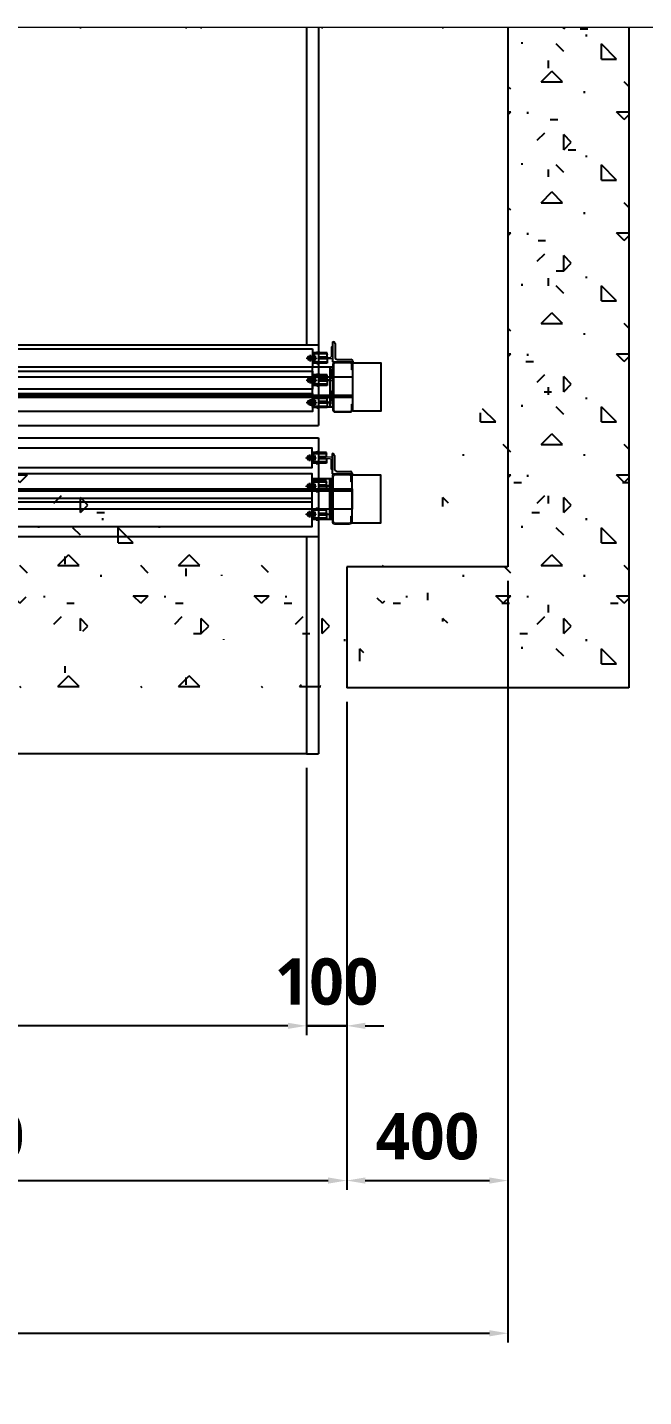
# Model space of a CAD drawing. Header units: millimetres. Extents: x 2370 to 266135, y -585395 to 33485.
# Drawn here: x 94221 to 97281, y -4444 to 2348 of the extents above; entities that cross this region are included whole.
import ezdxf
from ezdxf.lldxf.tags import DXFTag

# ---------------------------------------------------------------- set-up
doc = ezdxf.new("R2010")
doc.units = ezdxf.units.MM
for name, color, linetype, lineweight in [('0HL', 6, 'PHANTOM', 9), ('0해치', 253, 'Continuous', 9), ('CL', 1, 'CENTER', 9), ('PANEL', 4, 'Continuous', 13)]:
    doc.layers.add(name, color=color, linetype=linetype, lineweight=lineweight)
for name, color, linetype in [('15', 15, 'Continuous'), ('2', 1, 'CENTER'), ('4', 4, 'Continuous'), ('지상3층 평면도$0$A-ELEV-OUT4', 9, 'Continuous'), ('지상3층 평면도$0$A-ST-CONC', 2, 'Continuous')]:
    doc.layers.add(name, color=color, linetype=linetype)
doc.styles.get("Standard").update_dxf_attribs({"font": 'NanumGothicBold.ttf'})
tags = doc.linetypes.add('CENTER', pattern=[2, 1.25, -0.25, 0.25, -0.25]).pattern_tags.tags
tags[10:11] = [DXFTag(74, 4), DXFTag(75, 0), DXFTag(340, '0'), DXFTag(46, 1.0), DXFTag(50, 0.0), DXFTag(44, 0.0), DXFTag(45, 0.0)]
tags[8:9] = [DXFTag(74, 4), DXFTag(75, 0), DXFTag(340, '0'), DXFTag(46, 1.0), DXFTag(50, 0.0), DXFTag(44, 0.0), DXFTag(45, 0.0)]
tags[6:7] = [DXFTag(74, 4), DXFTag(75, 0), DXFTag(340, '0'), DXFTag(46, 1.0), DXFTag(50, 0.0), DXFTag(44, 0.0), DXFTag(45, 0.0)]
tags[4:5] = [DXFTag(74, 4), DXFTag(75, 0), DXFTag(340, '0'), DXFTag(46, 1.0), DXFTag(50, 0.0), DXFTag(44, 0.0), DXFTag(45, 0.0)]
tags = doc.linetypes.add('HIDDEN', pattern=[0.375, 0.25, -0.125]).pattern_tags.tags
tags[6:7] = [DXFTag(74, 4), DXFTag(75, 0), DXFTag(340, '0'), DXFTag(46, 1.0), DXFTag(50, 0.0), DXFTag(44, 0.0), DXFTag(45, 0.0)]
tags[4:5] = [DXFTag(74, 4), DXFTag(75, 0), DXFTag(340, '0'), DXFTag(46, 1.0), DXFTag(50, 0.0), DXFTag(44, 0.0), DXFTag(45, 0.0)]
tags = doc.linetypes.add('PHANTOM', pattern=[2.5, 1.25, -0.25, 0.25, -0.25, 0.25, -0.25]).pattern_tags.tags
tags[14:15] = [DXFTag(74, 4), DXFTag(75, 0), DXFTag(340, '0'), DXFTag(46, 1.0), DXFTag(50, 0.0), DXFTag(44, 0.0), DXFTag(45, 0.0)]
tags[12:13] = [DXFTag(74, 4), DXFTag(75, 0), DXFTag(340, '0'), DXFTag(46, 1.0), DXFTag(50, 0.0), DXFTag(44, 0.0), DXFTag(45, 0.0)]
tags[10:11] = [DXFTag(74, 4), DXFTag(75, 0), DXFTag(340, '0'), DXFTag(46, 1.0), DXFTag(50, 0.0), DXFTag(44, 0.0), DXFTag(45, 0.0)]
tags[8:9] = [DXFTag(74, 4), DXFTag(75, 0), DXFTag(340, '0'), DXFTag(46, 1.0), DXFTag(50, 0.0), DXFTag(44, 0.0), DXFTag(45, 0.0)]
tags[6:7] = [DXFTag(74, 4), DXFTag(75, 0), DXFTag(340, '0'), DXFTag(46, 1.0), DXFTag(50, 0.0), DXFTag(44, 0.0), DXFTag(45, 0.0)]
tags[4:5] = [DXFTag(74, 4), DXFTag(75, 0), DXFTag(340, '0'), DXFTag(46, 1.0), DXFTag(50, 0.0), DXFTag(44, 0.0), DXFTag(45, 0.0)]
doc.dimstyles.new('DIM-A-002-평면', dxfattribs={"dimscale": 230, "dimtxt": 1, "dimasz": 0.4, "dimexe": 0.2, "dimexo": 0.3, "dimgap": 0.4, "dimtad": 1, "dimdec": 0, "dimtxsty": 'Standard', "dimcen": 0, "dimclrd": 15, "dimclre": 15, "dimclrt": 3, "dimadec": 0, "dimazin": 0, "dimtfac": 1, "dimtix": 1, "dimtmove": 0, "dimatfit": 0, "dimfxl": 1, "dimarcsym": 0})

# ---------------------------------------------------------------- blocks, each defined once
blk = doc.blocks.new('FQ')
for p, q in [((43671.3, 10879.3), (43668.3, 10879.3)), ((43668.3, 10879.3), (43668.3, 10842.8)), ((43671.3, 10879.3), (43671.3, 10845.8)), ((43678, 10879.3), (43672.3, 10879.3)), ((43679, 10878.3), (43679, 10860.3)), ((43683.5, 10878.3), (43683.5, 10860.3)), ((43684.5, 10879.3), (43690.3, 10879.3)), ((43691.3, 10879.3), (43694.3, 10879.3)), ((43691.3, 10879.3), (43691.3, 10845.8)), ((43694.3, 10879.3), (43694.3, 10842.8)), ((43668.3, 10859.8), (43666.8, 10859.8)), ((43666.8, 10859.8), (43666.8, 10853.8)), ((43668.3, 10853.8), (43666.8, 10853.8)), ((43694.3, 10845.8), (43668.3, 10845.8)), ((43694.3, 10845.8), (43668.3, 10845.8)), ((43694.3, 10842.8), (43668.3, 10842.8)), ((43694.3, 10842.8), (43668.3, 10842.8)), ((43683.5, 10860.3), (43679, 10860.3))]:
    blk.add_line(p, q)
at = {"ltscale": 8}
for p, q in [((43676.3, 10849.8), (43675.5, 10849.3)), ((43676.3, 10849.8), (43675.5, 10849.3)), ((43675.5, 10845.8), (43675.5, 10849.3)), ((43675.5, 10845.8), (43675.5, 10849.3)), ((43687, 10845.8), (43675.5, 10845.8)), ((43687, 10845.8), (43675.5, 10845.8)), ((43675.5, 10839.6), (43687, 10839.6)), ((43675.5, 10835), (43675.5, 10839.6)), ((43675.5, 10835), (43676.3, 10834.6)), ((43686.3, 10849.8), (43676.3, 10849.8)), ((43686.3, 10849.8), (43676.3, 10849.8)), ((43676.3, 10834.6), (43686.3, 10834.6)), ((43678.3, 10831.3), (43678.3, 10834.6)), ((43678.4, 10849.3), (43678.4, 10845.8)), ((43678.4, 10849.3), (43678.4, 10845.8)), ((43678.4, 10835), (43678.4, 10839.6)), ((43684.1, 10849.3), (43684.1, 10845.8)), ((43684.1, 10849.3), (43684.1, 10845.8)), ((43684.1, 10835), (43684.1, 10839.6)), ((43684.3, 10834.6), (43684.3, 10831.3)), ((43687, 10849.3), (43686.3, 10849.8)), ((43687, 10849.3), (43686.3, 10849.8)), ((43686.3, 10834.6), (43687, 10835)), ((43687, 10849.3), (43687, 10845.8)), ((43687, 10849.3), (43687, 10845.8)), ((43687, 10839.6), (43687, 10835)), ((43678.8, 10830.8), (43678.3, 10831.3)), ((43683.7, 10830.8), (43678.8, 10830.8)), ((43684.3, 10831.3), (43683.7, 10830.8))]:
    blk.add_line(p, q, dxfattribs=at)
for centre, radius, start, end in [((43672.3, 10878.3), 1, 90, 180), ((43678, 10878.3), 1, 0, 90), ((43684.5, 10878.3), 1, 90, 180), ((43690.3, 10878.3), 1, 0, 90), ((43691, 10856.8), 5.76, 304.4829, 55.5171)]:
    blk.add_arc(centre, radius, start, end)
for centre, radius, start, end in [((43676.9, 10847.2), 2.55, 55.591, 124.409), ((43676.9, 10847.2), 2.55, 55.591, 124.409), ((43676.9, 10837.1), 2.55, 235.591, 304.409), ((43681.3, 10839.8), 10, 73.2199, 106.7801), ((43681.3, 10839.8), 10, 73.2199, 106.7801), ((43681.3, 10844.6), 10, 252.8014, 269.5998), ((43681.2, 10844.6), 10, 270.4002, 287.1986), ((43685.6, 10847.2), 2.55, 55.591, 124.409), ((43685.6, 10847.2), 2.55, 55.591, 124.409), ((43685.6, 10837.1), 2.55, 235.591, 304.409)]:
    blk.add_arc(centre, radius, start, end, dxfattribs=at)
at = {"layer": '4'}
for p, q in [((43678.8, 10830.8), (43678.8, 10834.6)), ((43683.7, 10830.8), (43683.7, 10834.6)), ((43684.3, 10831.3), (43678.3, 10831.3))]:
    blk.add_line(p, q, dxfattribs=at)
at = {"layer": 'CL', "ltscale": 8}
for p, q in [((43681.3, 10827), (43681.3, 10854.4)), ((43681.3, 10832.7), (43681.3, 10851.8)), ((43681.3, 10832.7), (43681.3, 10851.8))]:
    blk.add_line(p, q, dxfattribs=at)
at = {"layer": 'PANEL', "color": 4, "linetype": 'HIDDEN'}
for p, q in [((43677.3, 10839.6), (43677.3, 10842.8)), ((43685.3, 10839.6), (43685.3, 10842.8))]:
    blk.add_line(p, q, dxfattribs=at)
blk = doc.blocks.new('L50x6')
for p, q in [((0, 50), (1.5, 50)), ((0, 50), (0, 0)), ((6, 45.5), (6, 12.5)), ((0, 0), (50, 0)), ((12.5, 6), (45.5, 6)), ((50, 1.5), (50, 0))]:
    blk.add_line(p, q)
for centre, radius, start, end in [((1.5, 45.5), 4.5, 0, 90), ((12.5, 12.5), 6.5, 180, 270), ((45.5, 1.5), 4.5, 0, 90)]:
    blk.add_arc(centre, radius, start, end)
blk = doc.blocks.new('R1112')
at = {"color": 3}
blk.add_lwpolyline([(40701.1, 10473), (40821.1, 10473), (40821.1, 10403), (40701.1, 10403)], close=True, dxfattribs=at)
at = {"layer": 'PANEL', "color": 0, "linetype": 'Continuous', "ltscale": 8}
for p, q in [((40698.6, 10516.6), (40698.6, 10479.4)), ((40701.8, 10516.6), (40701.8, 10479.4)), ((40817.2, 10519.8), (40705, 10519.8)), ((40820.4, 10479.4), (40820.4, 10516.6)), ((40823.6, 10479.4), (40823.6, 10516.6)), ((40705, 10476.2), (40718.6, 10476.2)), ((40705, 10473), (40718.6, 10473)), ((40718.6, 10476.2), (40718.6, 10473)), ((40803.6, 10476.2), (40817.2, 10476.2)), ((40803.6, 10473), (40803.6, 10476.2)), ((40803.6, 10473), (40817.2, 10473))]:
    blk.add_line(p, q, dxfattribs=at)
for points in [[(40724.6, 10530, 0.414214), (40728.6, 10526), (40749.6, 10526, -0.414214), (40751.6, 10524), (40751.6, 10523), (40721.6, 10523), (40721.6, 10553), (40722.6, 10553, -0.414214), (40724.6, 10551)], [(40791.6, 10530, -0.414214), (40787.6, 10526), (40766.6, 10526, 0.414214), (40764.6, 10524), (40764.6, 10523), (40794.6, 10523), (40794.6, 10553), (40793.6, 10553, 0.414214), (40791.6, 10551)], [(40861.6, 10530, -0.414214), (40857.6, 10526), (40836.6, 10526, 0.414214), (40834.6, 10524), (40834.6, 10523), (40864.6, 10523), (40864.6, 10553), (40863.6, 10553, 0.414214), (40861.6, 10551)]]:
    blk.add_lwpolyline(points, format="xyb", close=True, dxfattribs=at)
blk.add_lwpolyline([(40817.2, 10523), (40705, 10523)], dxfattribs=at)
for centre, radius, start, end in [((40705, 10516.6), 6.4, 90, 180), ((40705, 10516.6), 3.2, 90, 180), ((40817.2, 10516.6), 6.4, 0, 90), ((40817.2, 10516.6), 3.2, 0, 90), ((40705, 10479.4), 6.4, 180, 270), ((40705, 10479.4), 3.2, 180, 270), ((40817.2, 10479.4), 3.2, 270, 0), ((40817.2, 10479.4), 6.4, 270, 0)]:
    blk.add_arc(centre, radius, start, end, dxfattribs=at)
at = {"rotation": 270}
blk.add_blockref('L50x6', (40823.6, 10523), dxfattribs=at)
blk = doc.blocks.new('234432534')
for points in [[(7213.7, 135947), (7163.7, 135947), (7163.7, 132920), (7213.7, 132920)], [(7289.7, 135947), (7227.7, 135947), (7227.7, 132920), (7289.7, 132920)], [(7359.7, 135947), (7297.7, 135947), (7297.7, 132920), (7359.7, 132920)]]:
    blk.add_lwpolyline(points, close=True)
at = {"rotation": 180}
for p in [(50869.9, 143762.7), (50939.9, 143762.7), (51009.9, 143762.7)]:
    blk.add_blockref('FQ', p, dxfattribs=at)
at = {"xscale": -1}
blk.add_blockref('R1112', (48051.7, 122346.9), dxfattribs=at)
blk = doc.blocks.new('R1113')
at = {"color": 3}
blk.add_lwpolyline([(42287.1, 10442.2), (42407.1, 10442.2), (42407.1, 10372.2), (42287.1, 10372.2)], close=True, dxfattribs=at)
at = {"layer": 'PANEL', "color": 0, "linetype": 'Continuous', "ltscale": 8}
for p, q in [((42284.6, 10485.8), (42284.6, 10448.6)), ((42287.8, 10485.8), (42287.8, 10448.6)), ((42403.2, 10489), (42291, 10489)), ((42406.4, 10448.6), (42406.4, 10485.8)), ((42409.6, 10448.6), (42409.6, 10485.8)), ((42291, 10445.4), (42304.6, 10445.4)), ((42291, 10442.2), (42304.6, 10442.2)), ((42304.6, 10445.4), (42304.6, 10442.2)), ((42389.6, 10445.4), (42403.2, 10445.4)), ((42389.6, 10442.2), (42389.6, 10445.4)), ((42389.6, 10442.2), (42403.2, 10442.2))]:
    blk.add_line(p, q, dxfattribs=at)
for points in [[(42310.6, 10499.2, 0.414214), (42314.6, 10495.2), (42335.6, 10495.2, -0.414214), (42337.6, 10493.2), (42337.6, 10492.2), (42307.6, 10492.2), (42307.6, 10522.2), (42308.6, 10522.2, -0.414214), (42310.6, 10520.2)], [(42365.6, 10499.2, 0.414214), (42369.6, 10495.2), (42390.6, 10495.2, -0.414214), (42392.6, 10493.2), (42392.6, 10492.2), (42362.6, 10492.2), (42362.6, 10522.2), (42363.6, 10522.2, -0.414214), (42365.6, 10520.2)], [(42420.6, 10499.2, 0.414214), (42424.6, 10495.2), (42445.6, 10495.2, -0.414214), (42447.6, 10493.2), (42447.6, 10492.2), (42417.6, 10492.2), (42417.6, 10522.2), (42418.6, 10522.2, -0.414214), (42420.6, 10520.2)]]:
    blk.add_lwpolyline(points, format="xyb", close=True, dxfattribs=at)
blk.add_lwpolyline([(42403.2, 10492.2), (42291, 10492.2)], dxfattribs=at)
for centre, radius, start, end in [((42291, 10485.8), 6.4, 90, 180), ((42291, 10485.8), 3.2, 90, 180), ((42403.2, 10485.8), 6.4, 0, 90), ((42403.2, 10485.8), 3.2, 0, 90), ((42291, 10448.6), 6.4, 180, 270), ((42291, 10448.6), 3.2, 180, 270), ((42403.2, 10448.6), 3.2, 270, 0), ((42403.2, 10448.6), 6.4, 270, 0)]:
    blk.add_arc(centre, radius, start, end, dxfattribs=at)
at = {"rotation": 270.0000000000002}
blk.add_blockref('L50x6', (42409.6, 10492.2), dxfattribs=at)
blk = doc.blocks.new('23434D434')
for points in [[(3049, 132593.2), (3004, 132593.2), (3004, 129563.2), (3049, 129563.2)], [(3104, 132593.2), (3059, 132593.2), (3059, 129563.2), (3104, 129563.2)], [(3159, 132593.2), (3114, 132593.2), (3114, 129563.2), (3159, 129563.2)]]:
    blk.add_lwpolyline(points, close=True)
at = {"xscale": -1, "rotation": 180}
blk.add_blockref('R1113', (-39282.6, 143135.4), dxfattribs=at)
for p in [(-40654.7, 121750.5), (-40599.7, 121750.5), (-40544.7, 121750.5)]:
    blk.add_blockref('FQ', p)
blk = doc.blocks.new('23SDF32432432')
blk.add_lwpolyline([(-4370.7, 136921.1), (-4370.7, 133279.1), (-4420.7, 133279.1), (-4420.7, 136921.1)], close=True)
at = {"color": 3}
blk.add_lwpolyline([(-4345.7, 133329.1), (-4345.7, 133379.1), (-4445.7, 133379.1), (-4445.7, 133329.1)], close=True, dxfattribs=at)
at = {"layer": '2'}
blk.add_line((-4375.7, 136921.1), (-4375.7, 133279.1), dxfattribs=at)
at = {"layer": '2', "color": 3}
blk.add_line((-4345.7, 133335.1), (-4445.7, 133335.1), dxfattribs=at)
blk = doc.blocks.new('A$C7F0253EC')
blk.add_lwpolyline([(495.8, 6600), (495.8, 0), (395.8, 0), (395.8, 6600)], close=True)
at = {"color": 3}
blk.add_lwpolyline([(545.8, 100), (545.8, 200), (345.8, 200), (345.8, 100)], close=True, dxfattribs=at)
at = {"layer": '2'}
blk.add_line((485.8, 6600), (485.8, 0), dxfattribs=at)
at = {"layer": '2', "color": 3}
blk.add_line((545.8, 112), (345.8, 112), dxfattribs=at)
blk = doc.blocks.new('*D1345')
at = {"layer": '0해치', "color": 15, "lineweight": -2}
for p, q in [((88006.2, -396.8), (88006.2, -4176.2)), ((96607, -397.2), (96607, -4176.2)), ((88098.2, -4130.2), (96515, -4130.2))]:
    blk.add_line(p, q, dxfattribs=at)
at = {"layer": '0해치', "color": 15}
for points in [[(88098.2, -4114.9), (88098.2, -4145.5), (88006.2, -4130.2)], [(96515, -4145.5), (96515, -4114.9), (96607, -4130.2)]]:
    blk.add_solid(points, dxfattribs=at)
at = {"layer": 'Defpoints', "color": 0}
for p in [(88006.2, -327.8), (96607, -328.2), (96607, -4130.2)]:
    blk.add_point(p, dxfattribs=at)
at = {"layer": '0해치', "color": 3, "ltscale": 600, "insert": (92306.6, -3909.3), "char_height": 230, "attachment_point": 5}
blk.add_mtext('HOISTWAY INSIDE 4300', dxfattribs=at)
blk = doc.blocks.new('*D1346')
at = {"layer": '15', "color": 15, "lineweight": -2}
for p, q in [((95806.1, -997.2), (95806.1, -2651)), ((95606.1, -1325.4), (95606.1, -2651)), ((95514.1, -2605), (95422.1, -2605)), ((95606.1, -2605), (95806.1, -2605)), ((95898.1, -2605), (95990.1, -2605))]:
    blk.add_line(p, q, dxfattribs=at)
at = {"layer": '15', "color": 15}
for points in [[(95514.1, -2620.3), (95514.1, -2589.6), (95606.1, -2605)], [(95898.1, -2589.6), (95898.1, -2620.3), (95806.1, -2605)]]:
    blk.add_solid(points, dxfattribs=at)
at = {"layer": 'Defpoints', "color": 0}
for p in [(95806.1, -928.2), (95606.1, -1256.4), (95806.1, -2605)]:
    blk.add_point(p, dxfattribs=at)
at = {"layer": '15', "color": 3, "ltscale": 600, "insert": (95706.1, -2386.9), "char_height": 230, "attachment_point": 5}
blk.add_mtext('100', dxfattribs=at)
blk = doc.blocks.new('*D1347')
at = {"layer": '15', "color": 15, "lineweight": -2}
for p, q in [((95806.1, -997.2), (95806.1, -2651)), ((95606.1, -1325.4), (95606.1, -2651)), ((95514.1, -2605), (95422.1, -2605)), ((95806.1, -2605), (95606.1, -2605)), ((95898.1, -2605), (95990.1, -2605))]:
    blk.add_line(p, q, dxfattribs=at)
at = {"layer": '15', "color": 15}
for points in [[(95514.1, -2620.3), (95514.1, -2589.6), (95606.1, -2605)], [(95898.1, -2589.6), (95898.1, -2620.3), (95806.1, -2605)]]:
    blk.add_solid(points, dxfattribs=at)
at = {"layer": 'Defpoints', "color": 0}
for p in [(95806.1, -928.2), (95606.1, -1256.4), (95606.1, -2605)]:
    blk.add_point(p, dxfattribs=at)
at = {"layer": '15', "color": 3, "ltscale": 600, "insert": (95706.1, -2386.9), "char_height": 230, "attachment_point": 5}
blk.add_mtext('100', dxfattribs=at)
blk = doc.blocks.new('*D1348')
at = {"layer": '15', "color": 15, "lineweight": -2}
for p, q in [((89606.1, -1325.4), (89606.1, -2651)), ((95606.1, -1325.4), (95606.1, -2651)), ((95514.1, -2605), (89698.1, -2605))]:
    blk.add_line(p, q, dxfattribs=at)
at = {"layer": '15', "color": 15}
for points in [[(89698.1, -2589.6), (89698.1, -2620.3), (89606.1, -2605)], [(95514.1, -2620.3), (95514.1, -2589.6), (95606.1, -2605)]]:
    blk.add_solid(points, dxfattribs=at)
at = {"layer": 'Defpoints', "color": 0}
for p in [(89606.1, -1256.4), (95606.1, -1256.4), (89606.1, -2605)]:
    blk.add_point(p, dxfattribs=at)
at = {"layer": '15', "color": 3, "ltscale": 600, "insert": (92606.1, -2384.3), "char_height": 230, "attachment_point": 5}
blk.add_mtext('CAR INSIDE 3000', dxfattribs=at)
blk = doc.blocks.new('*D1351')
at = {"layer": '15', "color": 15, "lineweight": -2}
for p, q in [((89406.1, -1394.4), (89406.1, -3418.5)), ((95806.1, -1394.4), (95806.1, -3418.5)), ((89498.1, -3372.5), (95714.1, -3372.5))]:
    blk.add_line(p, q, dxfattribs=at)
at = {"layer": '15', "color": 15}
for points in [[(89498.1, -3357.1), (89498.1, -3387.8), (89406.1, -3372.5)], [(95714.1, -3387.8), (95714.1, -3357.1), (95806.1, -3372.5)]]:
    blk.add_solid(points, dxfattribs=at)
at = {"layer": 'Defpoints', "color": 0}
for p in [(89406.1, -1325.4), (95806.1, -1325.4), (95806.1, -3372.5)]:
    blk.add_point(p, dxfattribs=at)
at = {"layer": '15', "color": 3, "ltscale": 600, "insert": (92606.1, -3151.9), "char_height": 230, "attachment_point": 5}
blk.add_mtext("CON'C OPENING 3200", dxfattribs=at)
blk = doc.blocks.new('*D1352')
at = {"layer": '15', "color": 15, "lineweight": -2}
for p, q in [((96607, -397.2), (96607, -3418.5)), ((95806.1, -997.2), (95806.1, -3418.5)), ((95898.1, -3372.5), (96515, -3372.5))]:
    blk.add_line(p, q, dxfattribs=at)
at = {"layer": '15', "color": 15}
for points in [[(95898.1, -3357.1), (95898.1, -3387.8), (95806.1, -3372.5)], [(96515, -3387.8), (96515, -3357.1), (96607, -3372.5)]]:
    blk.add_solid(points, dxfattribs=at)
at = {"layer": 'Defpoints', "color": 0}
for p in [(96607, -328.2), (95806.1, -928.2), (96607, -3372.5)]:
    blk.add_point(p, dxfattribs=at)
at = {"layer": '15', "color": 3, "ltscale": 600, "insert": (96206.6, -3154.4), "char_height": 230, "attachment_point": 5}
blk.add_mtext('400', dxfattribs=at)

msp = doc.modelspace()

# ---------------------------------------------------------------- hatches: boundary and pattern name
at = {"linetype": 'Continuous', "transparency": 33554687}
h = msp.add_hatch(dxfattribs=at)
h.set_pattern_fill('CONCRE', scale=600)
h.set_pattern_definition([(0, (1397870.7, -16229009.46), (600, 600), [75, -525]), (90, (1397870.7, -16229009.46), (-600, 600), [75, -525]), (135, (1397945.73, -16229009.46), (-600, 1e-13), [106.066017, -742.46212]), (0, (1397945.7, -16228671.96), (600, 600), [75, -525]), (45, (1397983.23, -16228709.46), (0, 600), [53.033009, -795.495129]), (135, (1397983.23, -16228709.46), (-600, 1e-13), [53.033009, -795.495129]), (0, (1398170.7, -16228521.96), (600, 600), [106.066017, -493.933983]), (45, (1398170.73, -16228521.96), (0, 600), [75, -773.528137]), (135, (1398276.8, -16228521.96), (-600, 1e-13), [75, -773.528137]), (90, (1398283.2, -16228859.46), (-600, 600), [75, -525]), (45, (1398283.23, -16228859.46), (0, 600), [53.033009, -795.495129]), (135, (1398320.73, -16228821.96), (-600, 1e-13), [53.033009, -795.495129]), (0, (1397945.7, -16228859.46), (600, 600), [37.5, -502.5]), (0, (1398395.7, -16228709.46), (600, 600), [37.5, -502.5]), (90, (1398208.2, -16228634.46), (-600, 600), [37.5, -502.5]), (135, (1398283.23, -16228971.96), (-600, 1e-13), [53.033009, -795.495129]), (135, (1398020.73, -16228559.46), (-600, 1e-13), [53.033009, -795.495129]), (45, (1398151.98, -16228812.6), (0, 600), [53.033009, -795.495129]), (90, (1398077, -16228934.46), (-600, 600), [9.375, -590.625]), (90, (1398105.1, -16228681.33), (-600, 600), [9.375, -590.625]), (90, (1398386.35, -16228578.2), (-600, 600), [9.375, -590.625]), (90, (1398395.7, -16228896.96), (-600, 600), [9.375, -590.625])])
edge = h.paths.add_edge_path()
edge.add_line((97207, 2348.2), (96607, 2348.2))
edge.add_line((88007, 2348.2), (87407, 2348.2))
edge.add_line((96607, 2348.2), (96607, -328.2))
edge.add_line((97207, 2348.2), (97207, -928.2))
edge.add_line((88007, 2348.2), (88007, -328.2))
edge.add_line((87407, 2348.2), (87407, -928.2))
edge.add_line((95807, -328.2), (95807, -928.2))
edge.add_line((96607, 714.4), (96607, 173.4))
edge.add_line((95807, -328.2), (95807, -728.2))
edge.add_line((89407, -328.2), (89407, -928.2))
edge.add_line((97207, -928.2), (95807, -928.2))
edge.add_line((96607, -328.2), (95807, -328.2))
edge.add_line((89407, -928.2), (87407, -928.2))
edge.add_line((89407, -328.2), (88007, -328.2))

# ---------------------------------------------------------------- linework, layer by layer
for p, q in [((95606.1, 2348.2), (95606.1, 772.7)), ((95666.1, 2348.2), (95666.1, 372.7)), ((89546.1, 772.7), (95666.1, 772.7)), ((89546.1, 372.7), (95666.1, 372.7)), ((89546.1, 312.7), (95666.1, 312.7)), ((95606.1, -179.3), (95606.1, -1256.4)), ((95606.1, -1256.4), (95666.1, -1256.4))]:
    msp.add_line(p, q)
at = {"ltscale": 600}
for p, q in [((95666.1, 312.7), (95666.1, -179.3)), ((95666.1, -179.3), (89606.1, -179.3)), ((95666.1, -179.3), (95666.1, -1256.4)), ((95606.1, -1256.4), (89576.1, -1256.4))]:
    msp.add_line(p, q, dxfattribs=at)
at = {"linetype": 'Continuous', "const_width": 0.15}
msp.add_lwpolyline([(90606.4, -802.1), (94577.7, -802.1), (94577.7, -510.2), (90606.4, -510.2)], close=True, dxfattribs=at)
at = {"layer": '0HL', "linetype": 'PHANTOM', "ltscale": 500}
msp.add_lwpolyline([(99084.4, 2348.2), (86477.7, 2348.2)], dxfattribs=at)
at = {"layer": '지상3층 평면도$0$A-ELEV-OUT4'}
for p, q in [((96607, 714.4), (96607, 173.4)), ((95807, -328.2), (95807, -728.2))]:
    msp.add_line(p, q, dxfattribs=at)
at = {"layer": '지상3층 평면도$0$A-ST-CONC'}
for p, q in [((96607, 2348.2), (96607, -328.2)), ((97207, 2348.2), (97207, -928.2)), ((96607, -328.2), (95807, -328.2)), ((95807, -328.2), (95807, -928.2)), ((97207, -928.2), (95807, -928.2))]:
    msp.add_line(p, q, dxfattribs=at)

# ---------------------------------------------------------------- block references
at = {"ltscale": 600, "xscale": -1, "rotation": 89.9999999999999}
msp.add_blockref('A$C7F0253EC', (95836.1, 1009.5), dxfattribs=at)
at = {"yscale": 2, "zscale": 2}
for name, p, xscale, rotation in [('23SDF32432432', (362391.4, 8800.1), 2, 90), ('23434D434', (-169550.3, -5565.3), -2, 270), ('234432534', (361473.1, 14590), -2, 89.9999999999999)]:
    msp.add_blockref(name, p, dxfattribs=dict(at, xscale=xscale, rotation=rotation))

# ---------------------------------------------------------------- dimensions: what is measured, and where the dimension line sits
at = {"layer": '0해치'}
dim = msp.add_linear_dim(base=(96607, -4130.2), p1=(88006.2, -327.8), p2=(96607, -328.2), angle=180, text='HOISTWAY INSIDE <>', dimstyle='DIM-A-002-평면', override={"dimscale": 230, "dimlfac": 0.5}, dxfattribs=at)
dim.commit()
dim.dimension.update_dxf_attribs({"geometry": '*D1345', "text_midpoint": (92306.6, -4130.2), "dimtype": 160})
at = {"layer": '15'}
for base, p1, p2, override, picture, middle in [((96607, -3372.5), (95806.1, -928.2), (96607, -328.2), {"dimlfac": 0.5}, '*D1352', (96206.6, -3154.4)), ((95806.1, -2605), (95606.1, -1256.4), (95806.1, -928.2), {"dimlfac": 0.5}, '*D1346', (95706.1, -2386.9)), ((95606.1, -2605), (95806.1, -928.2), (95606.1, -1256.4), {"dimlfac": 0.5, "dimtmove": 1}, '*D1347', (95706.1, -2386.9))]:
    dim = msp.add_linear_dim(base=base, p1=p1, p2=p2, angle=180, dimstyle='DIM-A-002-평면', override=override, dxfattribs=at)
    dim.commit()
    dim.dimension.update_dxf_attribs({"geometry": picture, "text_midpoint": middle})
for base, p1, p2, text, picture, middle in [((89606.1, -2605), (95606.1, -1256.4), (89606.1, -1256.4), 'CAR INSIDE <>', '*D1348', (92606.1, -2384.3)), ((95806.1, -3372.5), (89406.1, -1325.4), (95806.1, -1325.4), "CON'C OPENING <>", '*D1351', (92606.1, -3151.9))]:
    dim = msp.add_linear_dim(base=base, p1=p1, p2=p2, angle=180, text=text, dimstyle='DIM-A-002-평면', override={"dimlfac": 0.5, "dimtmove": 1}, dxfattribs=at)
    dim.commit()
    dim.dimension.update_dxf_attribs({"geometry": picture, "text_midpoint": middle})

doc.saveas('drawing.dxf')
